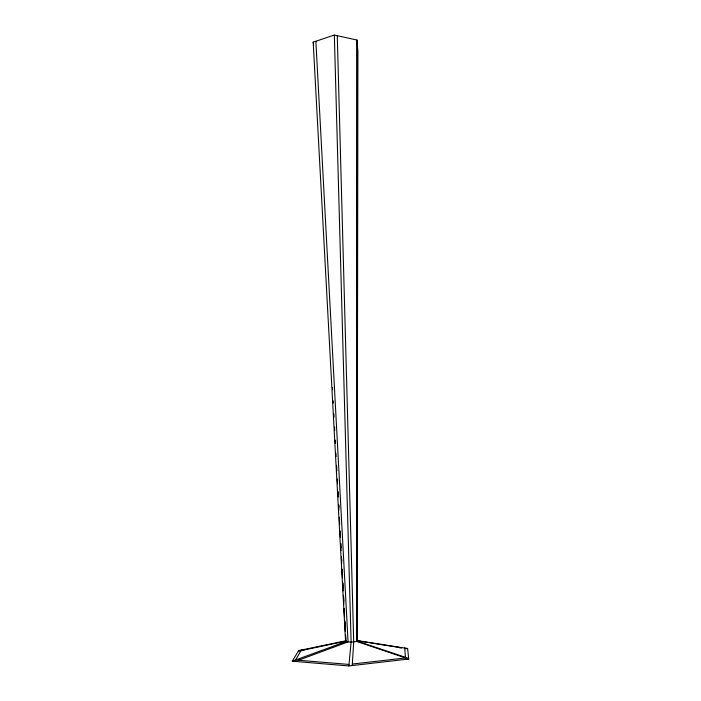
<?xml version="1.0" encoding="UTF-8"?>
<svg xmlns="http://www.w3.org/2000/svg" width="701" height="701" viewBox="0 0 701 701"><rect width="100%" height="100%" fill="white"/><g stroke="black" fill="none" stroke-linecap="round" stroke-linejoin="round"><path stroke-width="1.05" d="M357.019 40.053L356.87 641.503L408.736 659.019L407.623 648.521L357.107 640.539L357.904 51.734L357.019 40.053L334.333 35.05L313.189 42.148L345.602 641.722L292.264 661.192L298.696 650.607L345.908 640.758L345.628 635.299M357.133 41.587L356.975 641.064L408.674 658.405M352.252 665.556L353.698 641.827L337.269 35.698M294.42 660.955L292.264 661.192L348.853 665.95L351.105 642.098L334.333 35.05M357.107 640.539L356.87 641.503L351.105 642.098L345.602 641.722L345.908 640.758M295.533 660L301.132 650.572M295.261 661.446L348.073 641.888L315.871 41.245M298.363 651.15L345.777 641.187L345.427 634.633M348.853 665.95L408.736 659.019L406.589 658.861M352.349 664.049L405.537 657.941M405.476 648.758L407.623 648.521L404.591 648.311M301.439 650.037L304.681 649.696M300.843 650.379L298.696 650.607L300.86 650.773M399.5 647.698L401.664 647.847L369.602 642.756M298.521 660.237L349.002 664.434M356.774 640.714L367.464 642.414M313.189 42.148L313.715 45.188M404.679 648.057L405.467 657.336M337.444 478.976L337.558 481.166M338.127 492.093L338.241 494.284M338.82 505.211L338.933 507.401M339.442 517.233L339.617 520.519M340.187 531.446L340.362 534.723M340.817 543.468L341.045 547.84M341.51 556.585L341.738 560.958M342.193 569.703L342.421 574.075M342.877 582.82L343.166 588.288M343.569 595.938L343.849 601.405M344.252 609.064L344.541 614.523M344.883 621.086L345.225 627.64M332.502 387.714L332.616 389.896M333.185 400.823L333.299 403.014M333.878 413.932L334.044 417.209M334.561 427.049L334.736 430.326M335.244 440.158L335.42 443.435M335.937 453.267L336.103 456.544M336.559 465.289L336.848 470.748M337.304 479.493L337.531 483.856M337.935 491.506L338.224 496.974M338.618 504.624L338.907 510.083M339.31 517.732L339.652 524.287M339.994 530.841L340.335 537.395M340.686 543.95L341.028 550.504M341.369 557.067L341.711 563.622M342 569.081L342.456 577.826M342.745 583.285L343.139 590.934M343.367 595.307L343.832 604.043M344.06 608.415L344.515 617.152M344.743 621.524L345.26 631.356"/></g></svg>
